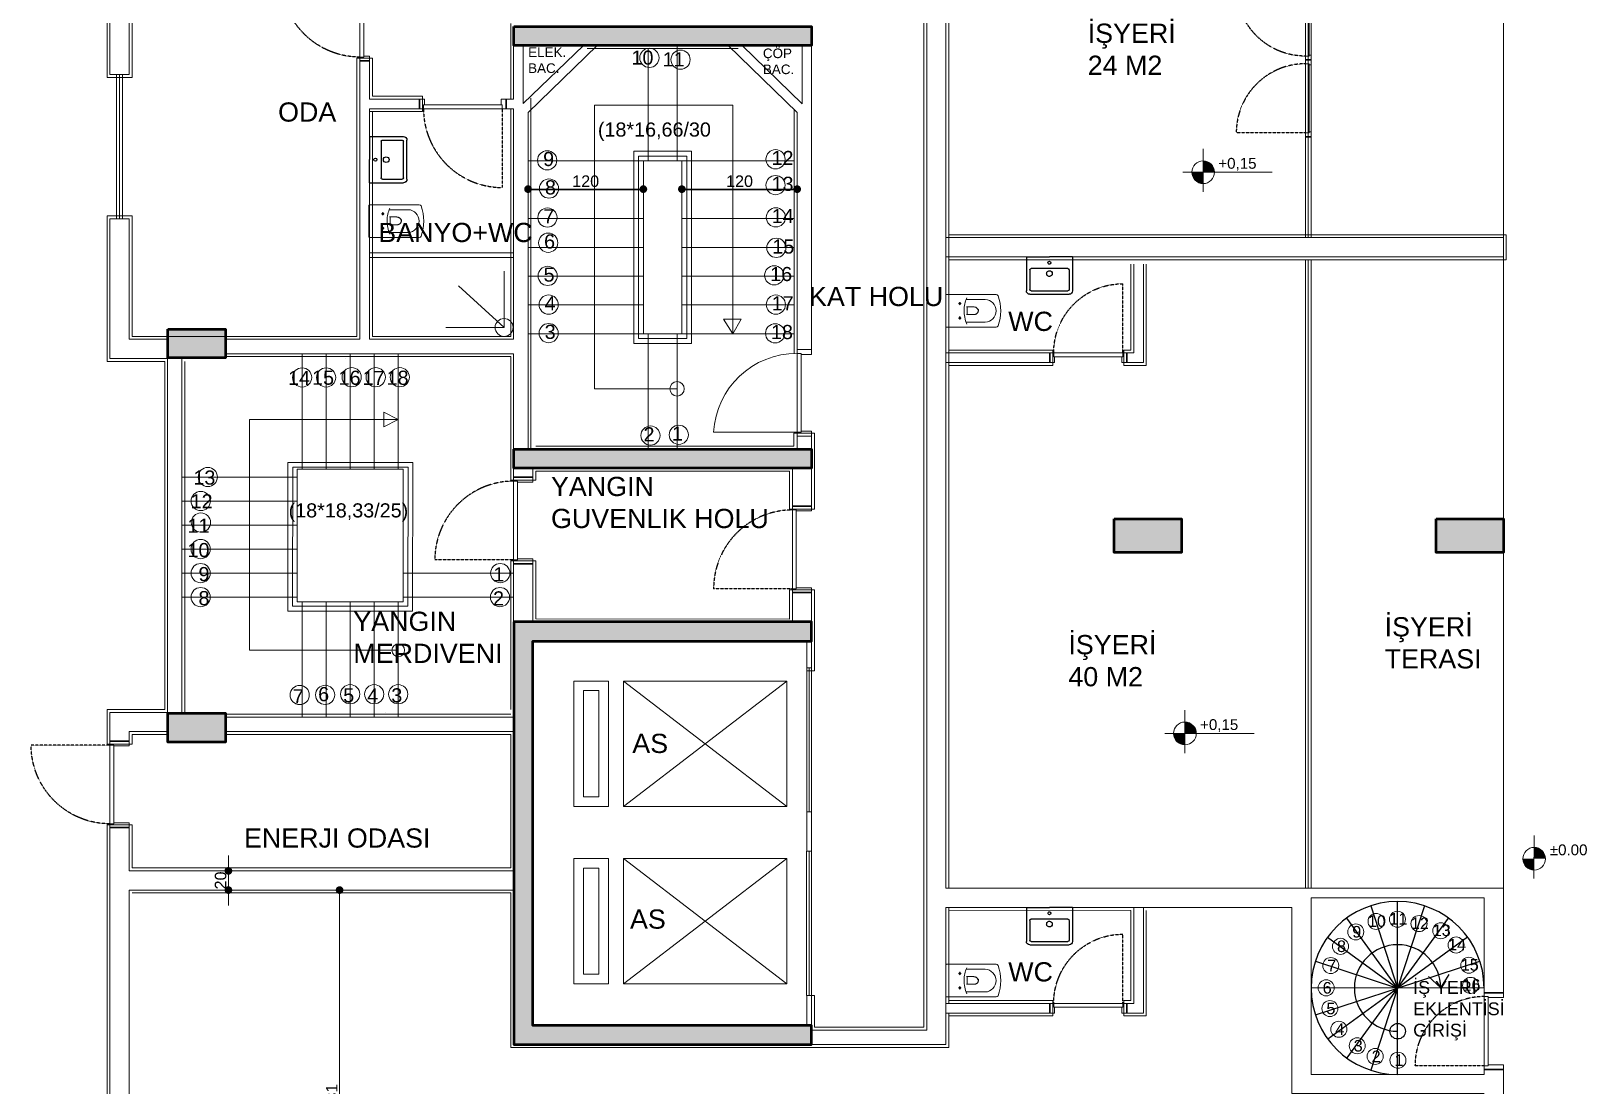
# Model space of a CAD drawing. Header units: millimetres. Extents: x 38129 to 72024, y -56282 to 16512.
# Drawn here: x 45461 to 47080, y -55021 to -53922 of the extents above; entities that cross this region are included whole.
import ezdxf

# ---------------------------------------------------------------- set-up
doc = ezdxf.new("R2010")
doc.units = ezdxf.units.MM
doc.linetypes.add('CENTER2', pattern=[1.125, 0.75, -0.125, 0.125, -0.125])
doc.linetypes.add('HIDDEN', pattern=[0.375, 0.25, -0.125])
for name, color, linetype, lineweight in [('COLUMN4', 3, 'Continuous', 50), ('DUVAR', 255, 'Continuous', 30), ('eşya', 30, 'Continuous', 15), ('İÇ YAZI', 152, 'Continuous', 40), ('MİMARİ', 4, 'Continuous', 9), ('TARAMA', 252, 'Continuous', 0)]:
    doc.layers.add(name, color=color, linetype=linetype, lineweight=lineweight)
for name, color, linetype in [('dek-Merdiven', 2, 'Continuous'), ('HIDDEN', 1, 'HIDDEN'), ('tefriş', 42, 'Continuous')]:
    doc.layers.add(name, color=color, linetype=linetype)
doc.styles.add('icdisolcu_yazi', font='arial.ttf')
doc.styles.get("Standard").update_dxf_attribs({"font": 'arial.ttf'})
doc.styles.add('style1', font='arial.ttf')
doc.dimstyles.new('İç Ölçü', dxfattribs={"dimtxt": 12, "dimasz": 8, "dimexe": 5, "dimexo": 0, "dimgap": 2, "dimtad": 1, "dimdec": 0, "dimzin": 12, "dimdsep": 46, "dimtxsty": 'icdisolcu_yazi', "dimblk": 'DOT', "dimcen": 8, "dimdle": 5, "dimclrd": 256, "dimclre": 256, "dimclrt": 7, "dimadec": 0, "dimazin": 3, "dimtfac": 1, "dimtdec": 0, "dimtix": 1, "dimtmove": 2, "dimatfit": 3, "dimldrblk": 'DOT', "dimfxl": 0, "dimtolj": 1, "dimtzin": 0, "dimlwd": -1, "dimlwe": -1, "dimarcsym": 0})

# ---------------------------------------------------------------- blocks, each defined once
blk = doc.blocks.new('*U12')
for p, q in [((4, 0), (0, 0)), ((86, 0), (90, 0))]:
    blk.add_line(p, q)
blk.add_lwpolyline([(4, 0), (86, 0), (86, -4), (4, -4)], close=True)
for points in [[(0, -20), (5, -20), (5, -4)], [(90, -20), (85, -20), (85, -4)]]:
    blk.add_lwpolyline(points)
at = {"layer": 'DUVAR'}
for p, q in [((0, 0), (0, -20)), ((90, 0), (90, -20))]:
    blk.add_line(p, q, dxfattribs=at)
at = {"layer": 'HIDDEN'}
blk.add_line((4, 0), (4, 82), dxfattribs=at)
blk.add_arc((4, 0), 82, 360, 90, dxfattribs=at)
blk = doc.blocks.new('duravit-caro-asma-62')
for p, q in [((-458, 118), (-259, 118)), ((-387, 1), (-388, -3)), ((-386, 5), (-387, 1)), ((-385, 8), (-386, 5)), ((-384, 12), (-385, 8)), ((-382, 15), (-384, 12)), ((-380, 18), (-382, 15)), ((-378, 21), (-380, 18)), ((-376, 24), (-378, 21)), ((-374, 26), (-376, 24)), ((-371, 29), (-374, 26)), ((-368, 31), (-371, 29)), ((-365, 33), (-368, 31)), ((-362, 34), (-365, 33)), ((-359, 36), (-362, 34)), ((-355, 37), (-359, 36)), ((-351, 38), (-355, 37)), ((-347, 38), (-351, 38)), ((-343, 38), (-347, 38)), ((-344, 38), (-264, 38)), ((-271, 37), (-271, -42)), ((-458, -118), (-261, -118)), ((-388, -3), (-388, -7)), ((-388, -7), (-388, -7)), ((-388, -7), (-388, -11)), ((-388, -11), (-388, -15)), ((-388, -15), (-387, -11)), ((-387, -11), (-386, -14)), ((-386, -14), (-385, -10)), ((-385, -10), (-383, -13)), ((-383, -13), (-382, -17)), ((-382, -17), (-380, -20)), ((-380, -20), (-378, -23)), ((-378, -23), (-375, -26)), ((-375, -26), (-373, -29)), ((-373, -29), (-370, -31)), ((-370, -31), (-367, -33)), ((-367, -33), (-364, -35)), ((-364, -35), (-361, -37)), ((-361, -37), (-357, -38)), ((-357, -38), (-353, -39)), ((-353, -39), (-349, -40)), ((-349, -40), (-345, -41)), ((-345, -41), (-341, -41)), ((-264, -42), (-340, -42))]:
    blk.add_line(p, q)
at = {"color": 4, "linetype": 'CENTER2', "ltscale": 30}
for p, q in [((-209, 75), (-176, 75)), ((-193, 91), (-193, 57)), ((-209, -75), (-176, -75)), ((-193, -91), (-193, -57))]:
    blk.add_line(p, q, dxfattribs=at)
blk.add_lwpolyline([(-50, 165, 0.414214), (-55, 170), (-573, 170, 0.320013), (-592, 157, 0.178212), (-592, -157, 0.320013), (-573, -170), (-55, -170, 0.414214), (-50, -165)], format="xyb", close=True)
for centre in [(-193, 75), (-193, -75)]:
    blk.add_circle(centre, 10)
for centre, radius, start, end in [((-454, 0), 118, 91.839, 268.161), ((-598, -4), 360, 359.6639, 23.2064), ((-542, -4), 304, 334.6873, 359.5949)]:
    blk.add_arc(centre, radius, start, end)
blk = doc.blocks.new('A$C5F901649')
at = {"layer": 'tefriş'}
for p, q in [((0, 0), (0, 29.5)), ((3, 32.5), (37, 32.5)), ((3, 11.3), (3, 28.4)), ((4.1, 29.5), (35.9, 29.5)), ((37, 11.3), (37, 28.4)), ((40, 0), (40, 29.5)), ((35.9, 10.1), (4.1, 10.1)), ((0, 0), (20, 0)), ((40, 0), (20, 0))]:
    blk.add_line(p, q, dxfattribs=at)
for centre, radius, start, end in [((3, 29.5), 3, 90, 180), ((4.1, 28.4), 1.13, 90, 179.9238), ((35.9, 28.4), 1.13, 0.0762, 90), ((37, 29.5), 3, 0, 90), ((20, 14.5), 2.48, 90, 270), ((20, 14.5), 2.48, 270, 90), ((4.1, 11.3), 1.13, 179.9238, 270), ((20, 5.1), 1.31, 90, 270), ((20, 5.1), 1.31, 270, 90), ((35.9, 11.3), 1.13, 270, 0.0762)]:
    blk.add_arc(centre, radius, start, end, dxfattribs=at)
blk = doc.blocks.new('*U11')
for p, q in [((4, 0), (0, 0)), ((76, 0), (80, 0))]:
    blk.add_line(p, q)
blk.add_lwpolyline([(4, 0), (76, 0), (76, -4), (4, -4)], close=True)
for points in [[(0, -10), (5, -10), (5, -4)], [(80, -10), (75, -10), (75, -4)]]:
    blk.add_lwpolyline(points)
at = {"layer": 'DUVAR'}
for p, q in [((0, 0), (0, -10)), ((80, 0), (80, -10))]:
    blk.add_line(p, q, dxfattribs=at)
at = {"layer": 'HIDDEN'}
blk.add_line((4, 0), (4, 72), dxfattribs=at)
blk.add_arc((4, 0), 72, 0, 90, dxfattribs=at)
blk = doc.blocks.new('*U42')
for p, q in [((4, 0), (0, 0)), ((76, 0), (80, 0))]:
    blk.add_line(p, q)
blk.add_lwpolyline([(4, 0), (76, 0), (76, -4), (4, -4)], close=True)
for points in [[(0, -6), (5, -6), (5, -4)], [(80, -6), (75, -6), (75, -4)]]:
    blk.add_lwpolyline(points)
at = {"layer": 'DUVAR'}
for p, q in [((0, 0), (0, -6)), ((80, 0), (80, -6))]:
    blk.add_line(p, q, dxfattribs=at)
at = {"layer": 'HIDDEN'}
blk.add_line((4, 0), (4, 72), dxfattribs=at)
blk.add_arc((4, 0), 72, 0, 90, dxfattribs=at)
blk = doc.blocks.new('wertertw')
at = {"layer": 'TARAMA', "lineweight": -3}
h = blk.add_hatch(dxfattribs=at)
h.set_pattern_fill('ANSI33', color=256, scale=2.5, style=0)
h.set_pattern_definition([(45, (-86643.698, -32547.66), (-11.2253202, 11.2253202), []), (45, (-86632.472, -32547.66), (-11.2253202, 11.2253202), [7.9375, -3.96875])])
h.paths.add_polyline_path([(-616.2, 351.9), (-616.2, -88.1), (-306.2, -88.1), (-306.2, -68.1), (-596.2, -68.1), (-596.2, 331.9), (-306.2, 331.9), (-306.2, 351.9)])
h.paths.add_polyline_path([(38.8, -338.1), (78.8, -338.1), (78.8, -378.1), (38.8, -378.1)])
h.paths.add_polyline_path([(-471.2, -318.1), (-441.2, -318.1), (-441.2, -378.1), (-471.2, -378.1)])
h.paths.add_polyline_path([(-961.2, -318.1), (-931.2, -318.1), (-931.2, -378.1), (-961.2, -378.1)])
h.paths.add_polyline_path([(343.8, -163.1), (413.8, -163.1), (413.8, -198.1), (343.8, -198.1)])
h.paths.add_polyline_path([(8.8, -163.1), (78.8, -163.1), (78.8, -198.1), (8.8, -198.1)])
h.paths.add_polyline_path([(-1036.2, -148.1), (-906.2, -148.1), (-906.2, -178.1), (-1036.2, -178.1)])
h.paths.add_polyline_path([(-976.2, 256.9), (-916.2, 256.9), (-916.2, 226.9), (-976.2, 226.9)])
h.paths.add_polyline_path([(343.8, 459.4), (413.8, 459.4), (413.8, 424.4), (343.8, 424.4)])
h.paths.add_polyline_path([(8.8, 459.4), (78.8, 459.4), (78.8, 424.4), (8.8, 424.4)])
h.paths.add_polyline_path([(-616.2, 531.9), (-306.2, 531.9), (-306.2, 511.9), (-616.2, 511.9)])
h.paths.add_polyline_path([(-976.2, 656.9), (-916.2, 656.9), (-916.2, 626.9), (-976.2, 626.9)])
h.paths.add_polyline_path([(-616.2, 971.9), (-306.2, 971.9), (-306.2, 951.9), (-616.2, 951.9)])
h.paths.add_polyline_path([(343.8, 1081.9), (413.8, 1081.9), (413.8, 1046.9), (343.8, 1046.9)])
h.paths.add_polyline_path([(8.8, 1081.9), (78.8, 1081.9), (78.8, 1046.9), (8.8, 1046.9)])
h.paths.add_polyline_path([(-1036.2, 1061.9), (-906.2, 1061.9), (-906.2, 1031.9), (-1036.2, 1031.9)])
h.paths.add_polyline_path([(-931.2, 1286.9), (-901.2, 1286.9), (-901.2, 1226.9), (-931.2, 1226.9)])
h.paths.add_polyline_path([(68.8, 1332), (108.8, 1332), (108.8, 1292), (68.8, 1292)])
h.paths.add_polyline_path([(-511.2, 1332), (-481.2, 1332), (-481.2, 1252), (-511.2, 1252)])
at = {"layer": 'COLUMN4', "color": 3}
for points in [[(-511.2, 1332), (-481.2, 1332), (-481.2, 1252), (-511.2, 1252)], [(68.8, 1332), (108.8, 1332), (108.8, 1292), (68.8, 1292)], [(-931.2, 1286.9), (-901.2, 1286.9), (-901.2, 1226.9), (-931.2, 1226.9)], [(8.8, 1081.9), (78.8, 1081.9), (78.8, 1046.9), (8.8, 1046.9)], [(343.8, 1081.9), (413.8, 1081.9), (413.8, 1046.9), (343.8, 1046.9)], [(-1036.2, 1061.9), (-906.2, 1061.9), (-906.2, 1031.9), (-1036.2, 1031.9)], [(-616.2, 971.9), (-306.2, 971.9), (-306.2, 951.9), (-616.2, 951.9)], [(-976.2, 656.9), (-916.2, 656.9), (-916.2, 626.9), (-976.2, 626.9)], [(-616.2, 531.9), (-306.2, 531.9), (-306.2, 511.9), (-616.2, 511.9)], [(8.8, 459.4), (78.8, 459.4), (78.8, 424.4), (8.8, 424.4)], [(343.8, 459.4), (413.8, 459.4), (413.8, 424.4), (343.8, 424.4)], [(-616.2, 351.9), (-616.2, -88.1), (-306.2, -88.1), (-306.2, -68.1), (-596.2, -68.1), (-596.2, 331.9), (-306.2, 331.9), (-306.2, 351.9)], [(-976.2, 256.9), (-916.2, 256.9), (-916.2, 226.9), (-976.2, 226.9)], [(-1036.2, -148.1), (-906.2, -148.1), (-906.2, -178.1), (-1036.2, -178.1)], [(8.8, -163.1), (78.8, -163.1), (78.8, -198.1), (8.8, -198.1)], [(343.8, -163.1), (413.8, -163.1), (413.8, -198.1), (343.8, -198.1)], [(-961.2, -318.1), (-931.2, -318.1), (-931.2, -378.1), (-961.2, -378.1)], [(-471.2, -318.1), (-441.2, -318.1), (-441.2, -378.1), (-471.2, -378.1)], [(38.8, -338.1), (78.8, -338.1), (78.8, -378.1), (38.8, -378.1)]]:
    blk.add_lwpolyline(points, close=True, dxfattribs=at)
blk = doc.blocks.new('_Dot')
at = {"color": 0, "lineweight": -2}
blk.add_line((-0.5, 0), (-1, 0), dxfattribs=at)
at = {"color": 0, "lineweight": 30, "const_width": 0.5}
blk.add_lwpolyline([(-0.25, 0, 1), (0.25, 0, 1)], format="xyb", close=True, dxfattribs=at)
blk = doc.blocks.new('*D2967')
at = {"layer": 'Defpoints', "color": 0, "transparency": 16777216}
for p in [(46138.3, -54079.6), (46138.3, -54087), (46258.3, -54087.6)]:
    blk.add_point(p, dxfattribs=at)
at = {"layer": 'MİMARİ', "transparency": 16777216}
for p, q in [((46138.3, -54082), (46138.3, -54092)), ((46258.3, -54087.6), (46258.3, -54082))]:
    blk.add_line(p, q, dxfattribs=at)
at = {"layer": 'MİMARİ', "linetype": 'Continuous', "transparency": 16777216}
blk.add_line((46250.3, -54087), (46146.3, -54087), dxfattribs=at)
at = {"layer": 'MİMARİ', "transparency": 16777216, "xscale": 8, "yscale": 8, "zscale": 8, "rotation": 180}
blk.add_blockref('_Dot', (46138.3, -54087), dxfattribs=at)
at = {"layer": 'MİMARİ', "transparency": 16777216, "xscale": 8, "yscale": 8, "zscale": 8}
blk.add_blockref('_Dot', (46258.3, -54087), dxfattribs=at)
at = {"layer": 'MİMARİ', "color": 7, "transparency": 16777216, "insert": (46198.3, -54078.8), "char_height": 12, "attachment_point": 5, "style": 'icdisolcu_yazi'}
blk.add_mtext('\\A1;120', dxfattribs=at)
blk = doc.blocks.new('*D2968')
at = {"layer": 'Defpoints', "color": 0, "transparency": 16777216}
for p in [(45978.2, -54070.2), (45978.2, -54087), (46098.2, -54075.3)]:
    blk.add_point(p, dxfattribs=at)
at = {"layer": 'MİMARİ', "transparency": 16777216}
for p, q in [((45978.2, -54082), (45978.2, -54092)), ((46098.2, -54082), (46098.2, -54092))]:
    blk.add_line(p, q, dxfattribs=at)
at = {"layer": 'MİMARİ', "linetype": 'Continuous', "transparency": 16777216}
blk.add_line((46090.2, -54087), (45986.2, -54087), dxfattribs=at)
at = {"layer": 'MİMARİ', "transparency": 16777216, "xscale": 8, "yscale": 8, "zscale": 8, "rotation": 180}
blk.add_blockref('_Dot', (45978.2, -54087), dxfattribs=at)
at = {"layer": 'MİMARİ', "transparency": 16777216, "xscale": 8, "yscale": 8, "zscale": 8}
blk.add_blockref('_Dot', (46098.2, -54087), dxfattribs=at)
at = {"layer": 'MİMARİ', "color": 7, "transparency": 16777216, "insert": (46038.2, -54078.8), "char_height": 12, "attachment_point": 5, "style": 'icdisolcu_yazi'}
blk.add_mtext('\\A1;120', dxfattribs=at)
blk = doc.blocks.new('*U39')
for p, q in [((4, 0), (0, 0)), ((86, 0), (90, 0))]:
    blk.add_line(p, q)
blk.add_lwpolyline([(4, 0), (86, 0), (86, -4), (4, -4)], close=True)
for points in [[(0, -10), (5, -10), (5, -4)], [(90, -10), (85, -10), (85, -4)]]:
    blk.add_lwpolyline(points)
at = {"layer": 'DUVAR'}
for p, q in [((0, 0), (0, -10)), ((90, 0), (90, -10))]:
    blk.add_line(p, q, dxfattribs=at)
at = {"layer": 'HIDDEN'}
blk.add_line((4, 0), (4, 82), dxfattribs=at)
blk.add_arc((4, 0), 82, 360, 90, dxfattribs=at)
blk = doc.blocks.new('*D2964')
at = {"layer": 'Defpoints', "color": 0, "transparency": 16777216}
for p in [(45666.4, -54796.7), (45666.4, -54816.7), (45677.3, -54816.7)]:
    blk.add_point(p, dxfattribs=at)
at = {"layer": 'MİMARİ', "linetype": 'Continuous', "transparency": 16777216}
for p, q in [((45666.4, -54788.7), (45666.4, -54780.7)), ((45666.4, -54796.7), (45666.4, -54816.7)), ((45666.4, -54824.7), (45666.4, -54832.7))]:
    blk.add_line(p, q, dxfattribs=at)
at = {"layer": 'MİMARİ', "transparency": 16777216}
for p, q in [((45666.4, -54796.7), (45671.4, -54796.7)), ((45671.4, -54816.7), (45661.4, -54816.7))]:
    blk.add_line(p, q, dxfattribs=at)
at = {"layer": 'MİMARİ', "transparency": 16777216, "xscale": 8, "yscale": 8, "zscale": 8}
for p, rotation in [((45666.4, -54796.7), 270), ((45666.4, -54816.7), 90)]:
    blk.add_blockref('_Dot', p, dxfattribs=dict(at, rotation=rotation))
at = {"layer": 'MİMARİ', "color": 7, "transparency": 16777216, "insert": (45658.3, -54806.7), "char_height": 12, "attachment_point": 5, "rotation": 90, "style": 'icdisolcu_yazi'}
blk.add_mtext('\\A1;20', dxfattribs=at)
blk = doc.blocks.new('*D2965')
at = {"layer": 'Defpoints', "color": 0, "transparency": 16777216}
for p in [(45773.1, -54816.7), (45781.6, -55247.9), (45782.1, -55247.9)]:
    blk.add_point(p, dxfattribs=at)
at = {"layer": 'MİMARİ', "transparency": 16777216}
for p, q in [((45777.1, -54816.7), (45787.1, -54816.7)), ((45781.6, -55247.9), (45787.1, -55247.9))]:
    blk.add_line(p, q, dxfattribs=at)
at = {"layer": 'MİMARİ', "linetype": 'Continuous', "transparency": 16777216}
blk.add_line((45782.1, -54824.7), (45782.1, -55239.9), dxfattribs=at)
at = {"layer": 'MİMARİ', "transparency": 16777216, "xscale": 8, "yscale": 8, "zscale": 8}
for p, rotation in [((45782.1, -54816.7), 90), ((45782.1, -55247.9), 270)]:
    blk.add_blockref('_Dot', p, dxfattribs=dict(at, rotation=rotation))
at = {"layer": 'MİMARİ', "color": 7, "transparency": 16777216, "insert": (45774, -55032.3), "char_height": 12, "attachment_point": 5, "rotation": 90, "style": 'icdisolcu_yazi'}
blk.add_mtext('\\A1;431', dxfattribs=at)
blk = doc.blocks.new('QWFRW4E')
at = {"layer": 'dek-Merdiven', "ltscale": 50}
for p, q in [((207948.8, 4044589), (207969.9, 4044481)), ((207956.6, 4044371.8), (207983.2, 4044590.2)), ((207969.9, 4044481), (207916.5, 4044577.2)), ((208016.3, 4044580.8), (207969.9, 4044481)), ((207889.4, 4044556), (207969.9, 4044481)), ((207969.9, 4044481), (208044.9, 4044561.5)), ((207870.2, 4044527.4), (207969.9, 4044481)), ((208066.1, 4044534.4), (207969.9, 4044481)), ((208079.1, 4044467.7), (207860.7, 4044494.3)), ((207969.9, 4044481), (208077.9, 4044502.1)), ((208024.5, 4044474.4), (208010.8, 4044490.9)), ((208024.5, 4044474.4), (208037.1, 4044490.1)), ((207862, 4044459.9), (207969.9, 4044481)), ((207873.8, 4044427.6), (207969.9, 4044481)), ((207969.9, 4044481), (207895, 4044400.5)), ((207969.9, 4044481), (207923.5, 4044381.3))]:
    blk.add_line(p, q, dxfattribs=at)
blk.add_circle((207963.3, 4044426.4), 9.83, dxfattribs=at)
for radius in [110, 55]:
    blk.add_arc((207969.9, 4044481), radius, 353.0519, 263.0519, dxfattribs=at)
at = {"layer": 'eşya'}
for centre in [(207925.7, 4044558.3), (207952.9, 4044568.4), (207980.3, 4044567.9), (208006.8, 4044559), (207904.2, 4044542.4), (208033.2, 4044546.7), (207888.9, 4044519.6), (208050.4, 4044526.3), (208063.3, 4044498.8), (207879.7, 4044492.2), (207881.2, 4044465.5), (208062.4, 4044473.1), (207889.3, 4044437.9), (207910, 4044414.2), (207931, 4044398), (207959.2, 4044389.7)]:
    blk.add_circle(centre, 10.2, dxfattribs=at)
at = {"layer": 'İÇ YAZI', "char_height": 19.6, "width": 299.714, "attachment_point": 1, "rotation": 353.0519}
for s, insert in [('{\\H0.75x;10}', (207943.7, 4044577.4)), ('{\\H0.75x;11}', (207971, 4044576.9)), ('{\\H0.75x;12}', (207997.6, 4044568)), ('{\\H0.75x;8}', (207900.7, 4044550.3)), ('{\\H0.75x;9}', (207922.2, 4044566.3)), ('{\\H0.75x;13}', (208024, 4044555.7)), ('{\\H0.75x;7}', (207885.4, 4044527.5)), ('{\\H0.75x;14}', (208041.2, 4044535.3)), ('{\\H0.75x;6}', (207876.2, 4044500.1)), ('{\\H0.75x;15}', (208054.1, 4044507.8)), ('{\\H0.75x;5}', (207877.7, 4044473.4)), ('{\\H0.75x;16}', (208053.2, 4044482.1)), ('{\\H0.75x;4}', (207885.8, 4044445.8)), ('{\\H0.75x;3}', (207906.5, 4044422.1)), ('{\\H0.75x;2}', (207927.5, 4044405.9)), ('{\\fArial|b0|i0|c162|p34;\\H0.75x;1}', (207955.7, 4044397.6))]:
    blk.add_mtext(s, dxfattribs=dict(at, insert=insert))
blk = doc.blocks.new('*U252')
for p, q in [((4, 0), (0, 0)), ((76, 0), (80, 0))]:
    blk.add_line(p, q)
blk.add_lwpolyline([(4, 0), (76, 0), (76, -4), (4, -4)], close=True)
for points in [[(0, -20), (5, -20), (5, -4)], [(80, -20), (75, -20), (75, -4)]]:
    blk.add_lwpolyline(points)
at = {"layer": 'DUVAR'}
for p, q in [((0, 0), (0, -20)), ((80, 0), (80, -20))]:
    blk.add_line(p, q, dxfattribs=at)
at = {"layer": 'HIDDEN'}
blk.add_line((4, 0), (4, 72), dxfattribs=at)
blk.add_arc((4, 0), 72, 0, 90, dxfattribs=at)

msp = doc.modelspace()

# ---------------------------------------------------------------- hatches: boundary and pattern name
at = {"layer": 'MİMARİ'}
for points in [[(46680.8, -54057.6), (46680.8, -54069.4), (46692.6, -54069.4, 0.414214)], [(46680.8, -54069.4), (46669, -54069.4, 0.414214), (46680.8, -54081.1)], [(46661.8, -54653.6), (46650.1, -54653.6, 0.414214), (46661.8, -54665.4)], [(46661.8, -54641.8), (46661.8, -54653.6), (46673.6, -54653.6, 0.414214)], [(47025.2, -54784.1), (47013.4, -54784.1, 0.414214), (47025.2, -54795.8)], [(47025.2, -54772.3), (47025.2, -54784.1), (47036.9, -54784.1, 0.414214)]]:
    msp.add_hatch(color=256, dxfattribs=at).paths.add_polyline_path(points)

# ---------------------------------------------------------------- linework, layer by layer
for p, q in [((46787.2, -54137.5), (46787.2, -53722.1)), ((46790.2, -54137.5), (46790.2, -53722.1)), ((46793.2, -54137.5), (46793.2, -53722.1)), ((46393.1, -54107.5), (46393.1, -53807.5)), ((46993.2, -54137.5), (46993.2, -53827.5)), ((45543.1, -53848.3), (45543.1, -53967.8)), ((45563.1, -53857.6), (45563.1, -53967.8)), ((46413.1, -54367.4), (46413.1, -53852.2)), ((46416.1, -53855.2), (46416.1, -54367.4)), ((45960.2, -53914.5), (45960.2, -53993.3)), ((45973.2, -53997.9), (45973.2, -53937.5)), ((46035.9, -53937.6), (45973.2, -53997.9)), ((46050.1, -53937.6), (45978.2, -54007.2)), ((46039.9, -53940.5), (46196.7, -53940.5)), ((46042.3, -53937.5), (46193.6, -53937.5)), ((46103.2, -53940.5), (46103.2, -54057.6)), ((46133.3, -53937.6), (46133.3, -54057.6)), ((46198.3, -53937.5), (46198.3, -53937.5)), ((46200.9, -53937.6), (46263.3, -53998.1)), ((46263.3, -53998.1), (46263.3, -53937.6)), ((45803.2, -53993.3), (45803.2, -53953.5)), ((45813.2, -53993.3), (45813.2, -53953.5)), ((45563.1, -53967.8), (45543.1, -53967.8)), ((45550.1, -53967.8), (45550.1, -54117.8)), ((45553.1, -53967.8), (45553.1, -54117.8)), ((45556.1, -53967.8), (45556.1, -54117.8)), ((45981.2, -54357.5), (45981.2, -53992.4)), ((45803.2, -54243.3), (45803.2, -53993.3)), ((45813.2, -53993.3), (45870.4, -53993.3)), ((45813.2, -54243.3), (45813.2, -54003.3)), ((45813.2, -54003.3), (45869.4, -54003.3)), ((45950.4, -53993.3), (45963.2, -53993.3)), ((45951.4, -54003.3), (45963.2, -54003.3)), ((45960.2, -54003.3), (45960.2, -54240.3)), ((45978.2, -54263.6), (45978.2, -54007.2)), ((46191.4, -53999.7), (46047.5, -53999.7)), ((46047.5, -53999.7), (46047.5, -54294.9)), ((46191.4, -54237.6), (46191.4, -53999.7)), ((46255.3, -54004.2), (46255.3, -54258.2)), ((45978.2, -54057.6), (46098.2, -54057.6)), ((46138.3, -54057.6), (46098.2, -54057.6)), ((46098.2, -54057.6), (46098.2, -54237.6)), ((46680.6, -54089.8), (46680.8, -54045.1)), ((46659.7, -54069.4), (46752.7, -54069.4)), ((46787.2, -54137.5), (46787.2, -54065.5)), ((46790.2, -54137.5), (46790.2, -54065.5)), ((46793.2, -54137.5), (46793.2, -54065.5)), ((46993.2, -54137.5), (46993.2, -54065.5)), ((45978.2, -54087.6), (46098.2, -54087.6)), ((46138.3, -54087.6), (46255.3, -54087.6)), ((45566.1, -54114.8), (45540.1, -54114.8)), ((45540.1, -54114.8), (45540.1, -54266.3)), ((45543.1, -54117.8), (45543.1, -54263.3)), ((45563.1, -54117.8), (45543.1, -54117.8)), ((45563.1, -54117.8), (45563.1, -54243.3)), ((45566.1, -54240.3), (45566.1, -54114.8)), ((45978.2, -54117.6), (46098.2, -54117.6)), ((46138.3, -54117.6), (46255.3, -54117.6)), ((46393.1, -54107.5), (46393.1, -54962.5)), ((46413.1, -54137.5), (46413.1, -54278.2)), ((46413.1, -54137.5), (46993.2, -54137.5)), ((46416.1, -54281.2), (46416.1, -54134.5)), ((46993.2, -54157.5), (46993.2, -54137.5)), ((45813.2, -54153.3), (45963.2, -54153.3)), ((45978.2, -54147.6), (46098.2, -54147.6)), ((46138.3, -54147.6), (46255.3, -54147.6)), ((45813.2, -54158.3), (45963.2, -54158.3)), ((46413.1, -54157.5), (46569.4, -54157.5)), ((46993.2, -54157.5), (46413.1, -54157.5)), ((46413.1, -54157.5), (46413.1, -54257.5)), ((46416.1, -54160.5), (46416.1, -54254.5)), ((46605.5, -54254.5), (46605.5, -54165.1)), ((46608.5, -54165.1), (46608.5, -54257.5)), ((46618.5, -54165.1), (46618.5, -54267.5)), ((46621.5, -54165.1), (46621.5, -54270.5)), ((46787.2, -54814.7), (46787.2, -54160.5)), ((46790.2, -54814.7), (46790.2, -54160.5)), ((46793.2, -54814.7), (46793.2, -54160.5)), ((46993.2, -54814.7), (46993.2, -54157.5)), ((45953.3, -54231), (45953.3, -54172.5)), ((45978.2, -54177.6), (46098.2, -54177.6)), ((45978.2, -54177.6), (46098.2, -54177.6)), ((46138.3, -54177.6), (46255.3, -54177.6)), ((46138.3, -54177.6), (46255.3, -54177.6)), ((45953.3, -54231), (45905.8, -54187.7)), ((45978.2, -54207.6), (46098.2, -54207.6)), ((46138.3, -54207.6), (46255.3, -54207.6)), ((45953.3, -54231), (45892.7, -54231)), ((46191.4, -54237.6), (46181.5, -54222.3)), ((46181.5, -54222.3), (46191.4, -54222.3)), ((45603.1, -54243.3), (45563.1, -54243.3)), ((45663.1, -54243.3), (45803.2, -54243.3)), ((45813.2, -54243.3), (45963.2, -54243.3)), ((45978.2, -54237.6), (46098.2, -54237.6)), ((46098.2, -54237.6), (46138.3, -54237.6)), ((46103.2, -54237.6), (46103.2, -54357.6)), ((45540.1, -54266.3), (45600.1, -54266.3)), ((45603.1, -54263.3), (45543.1, -54263.3)), ((45600.1, -54266.3), (45600.1, -54628.7)), ((45621.1, -54632.6), (45621.1, -54266.3)), ((45663.2, -54261.3), (45960.2, -54261.3)), ((45788.1, -54263.3), (45788.1, -54263.3)), ((45788.1, -54263.3), (45788.1, -54263.3)), ((45960.2, -54261.3), (45960.2, -54390)), ((46258.3, -54258.1), (46258.3, -54254.1)), ((46258.3, -54254.1), (46273.3, -54254.1)), ((46525.2, -54257.5), (46413.1, -54257.5)), ((46413.1, -54267.5), (46413.1, -54814.7)), ((46526.2, -54267.5), (46413.1, -54267.5)), ((46416.1, -54254.5), (46524.2, -54254.5)), ((46524.2, -54254.5), (46524.2, -54270.5)), ((46608.5, -54257.5), (46589, -54257.5)), ((46598.2, -54270.5), (46598.2, -54254.5)), ((46598.2, -54254.5), (46605.5, -54254.5)), ((46601.2, -54267.5), (46618.5, -54267.5)), ((46524.2, -54270.5), (46416.1, -54270.5)), ((46416.1, -54270.5), (46416.1, -54814.7)), ((46621.5, -54270.5), (46598.2, -54270.5)), ((46047.5, -54294.9), (46133.3, -54294.9)), ((45688.3, -54567), (45688.3, -54326.9)), ((45688.3, -54326.9), (45843.1, -54326.9)), ((45843.1, -54326.9), (45828.1, -54319.2)), ((45828.1, -54319.2), (45828.1, -54326.9)), ((45843.1, -54326.9), (45828.1, -54334.6)), ((45828.1, -54334.6), (45828.1, -54326.9)), ((46258.3, -54340.1), (46171.3, -54340.1)), ((46258.3, -54340.1), (46258.3, -54344.1)), ((46258.3, -54344.1), (46273.3, -54344.1)), ((45963.2, -54357.5), (46258.3, -54357.5)), ((46254.8, -54354.5), (45986.2, -54354.5)), ((46038.2, -54357.6), (46198.3, -54357.6)), ((45986.2, -54390), (45986.2, -54380.5)), ((45986.2, -54380.5), (46250.3, -54380.5)), ((46038.2, -54377.5), (46198.3, -54377.5)), ((46250.3, -54380.5), (46250.3, -54420)), ((45618.1, -54386.7), (45738.1, -54386.7)), ((45960.2, -54390), (45986.2, -54390)), ((45618.1, -54411.7), (45738.1, -54411.7)), ((46250.3, -54420), (46276.3, -54420)), ((45618.1, -54436.7), (45738.1, -54436.7)), ((45618.1, -54461.7), (45738.1, -54461.7)), ((45986.2, -54474), (45960.2, -54474)), ((45960.2, -54474), (45960.2, -54628.7)), ((45986.2, -54534.4), (45986.2, -54474)), ((45618.1, -54486.7), (45738.1, -54486.7)), ((45848.1, -54486.7), (45963.2, -54486.7)), ((46276.3, -54504), (46250.3, -54504)), ((46250.3, -54504), (46250.3, -54534.5)), ((46276.3, -54588.3), (46276.3, -54504)), ((45618.1, -54511.7), (45738.1, -54511.7)), ((45848.1, -54511.7), (45963.2, -54511.7)), ((46250.3, -54534.5), (45986.2, -54534.4)), ((46268.3, -54585.3), (46268.3, -54557.5)), ((46273.3, -54557.5), (46273.3, -54585.3)), ((45843.1, -54567), (45688.3, -54567)), ((46268.3, -54585.3), (46273.3, -54585.3)), ((46268.3, -54588.3), (46276.3, -54588.3)), ((46077.5, -54599.1), (46247.6, -54729.6)), ((46077.5, -54729.6), (46247.6, -54599.1)), ((45600.1, -54628.7), (45540.1, -54628.7)), ((45540.1, -54628.7), (45540.1, -54664.7)), ((45543.1, -54665.7), (45543.1, -54631.7)), ((45603.1, -54631.7), (45543.1, -54631.7)), ((45960.2, -54633.7), (45663.2, -54633.7)), ((45963.2, -54636.7), (45663.9, -54636.7)), ((45829.7, -54631.7), (45829.7, -54631.7)), ((45829.7, -54631.7), (45829.7, -54631.7)), ((46661.7, -54674.1), (46661.8, -54629.3)), ((45563.1, -54666.7), (45563.1, -54651.7)), ((45603.1, -54651.7), (45563.1, -54651.7)), ((45566.1, -54664.7), (45566.1, -54654.7)), ((45566.1, -54654.7), (45603.2, -54654.7)), ((45663.2, -54654.7), (45960.2, -54654.7)), ((45663.9, -54651.7), (45963.2, -54651.7)), ((45960.2, -54654.7), (45960.2, -54793.7)), ((46640.7, -54653.6), (46733.7, -54653.6)), ((45540.1, -54664.7), (45566.1, -54664.7)), ((46268.3, -54776.3), (46268.3, -54735.3)), ((46268.3, -54735.3), (46273.3, -54735.3)), ((46273.3, -54735.3), (46273.3, -54776.3)), ((45566.1, -54748.7), (45540.1, -54748.7)), ((45540.1, -54748.7), (45540.1, -54819.7)), ((45540.1, -54748.7), (45540.1, -55069.7)), ((45543.1, -54834.6), (45543.1, -54747.7)), ((45563.1, -54796.7), (45563.1, -54746.7)), ((45566.1, -54793.7), (45566.1, -54748.7)), ((47025, -54804.6), (47025.2, -54759.8)), ((46077.5, -54783.8), (46247.6, -54914.2)), ((46077.5, -54914.2), (46247.6, -54783.8)), ((46268.3, -54776.3), (46273.3, -54776.3)), ((45563.1, -54796.7), (45963.2, -54796.7)), ((45960.2, -54793.7), (45566.1, -54793.7)), ((45563.1, -54816.7), (45963.2, -54816.7)), ((45563.1, -55037.6), (45563.1, -54816.7)), ((46413.1, -54814.7), (46993.2, -54814.7)), ((46993.2, -54834.7), (46993.2, -54814.7)), ((45543.1, -55037.6), (45543.1, -54834.6)), ((45566.1, -54819.7), (45960.2, -54819.7)), ((45960.2, -54819.7), (45960.2, -54980.5)), ((46413.1, -54834.7), (46413.1, -54977.5)), ((46413.1, -54834.7), (46773.2, -54834.7)), ((46413.1, -54834.7), (46569.4, -54834.7)), ((46608.5, -54834.7), (46413.1, -54834.7)), ((46413.1, -54834.7), (46413.1, -54934.7)), ((46416.1, -54834.7), (46416.1, -54934.7)), ((46608.5, -54834.7), (46608.5, -54934.7)), ((46618.5, -54834.7), (46618.5, -54944.7)), ((46793.2, -54824.7), (46973.2, -54824.7)), ((46973.2, -54923.6), (46973.2, -54824.7)), ((46993.2, -54923.6), (46993.2, -54834.7)), ((46605.5, -54837.8), (46416.1, -54837.7)), ((46416.1, -54837.7), (46416.1, -54931.7)), ((46605.5, -54931.7), (46605.5, -54837.8)), ((46621.5, -54837.8), (46621.5, -54947.7)), ((46268.3, -54957.5), (46268.3, -54926.3)), ((46268.3, -54926.3), (46273.3, -54926.3)), ((46273.3, -54926.3), (46273.3, -54962.5)), ((46416.1, -54931.7), (46524.2, -54931.7)), ((46524.2, -54931.7), (46524.2, -54947.7)), ((46598.2, -54947.7), (46598.2, -54931.7)), ((46598.2, -54931.7), (46605.5, -54931.7)), ((46525.2, -54934.7), (46413.1, -54934.7)), ((46526.2, -54944.7), (46413.1, -54944.7)), ((46416.1, -54944.7), (46416.1, -54980.5)), ((46524.2, -54947.7), (46416.1, -54947.7)), ((46608.5, -54934.7), (46589, -54934.7)), ((46621.5, -54947.7), (46598.2, -54947.7)), ((46601.2, -54944.7), (46618.5, -54944.7)), ((46273.3, -54962.5), (46393.1, -54962.5)), ((45960.2, -54980.5), (46131.1, -54980.5)), ((46416.1, -54980.5), (46131.1, -54980.5)), ((46273.3, -54977.5), (46413.1, -54977.5)), ((46973.2, -55008.6), (46973.2, -55003.6)), ((46993.2, -55052.6), (46993.2, -55003.6))]:
    msp.add_line(p, q, dxfattribs=at)
at = {"layer": 'MİMARİ', "lineweight": 15}
for p, q in [((46268.3, -54735.3), (46268.3, -54585.3)), ((46270.8, -54735.3), (46270.8, -54585.3)), ((46273.3, -54735.3), (46273.3, -54585.3)), ((46268.1, -54776.3), (46268.1, -54926.3)), ((46270.6, -54776.3), (46270.6, -54926.3)), ((46273.1, -54776.3), (46273.1, -54926.3))]:
    msp.add_line(p, q, dxfattribs=at)
at = {"layer": 'MİMARİ'}
for points in [[(46394.4, -53236.1), (46393.1, -53236.1), (46390.1, -53236.1), (46390.1, -53557.2), (46390.1, -53554.2), (46350.6, -53554.2), (46347.6, -53554.2), (46347.6, -53572.2), (46347.6, -53575.2), (46393.1, -53575.2), (46390.1, -53575.2), (46390.1, -54959.5), (46276.3, -54959.5), (46276.3, -54926.3), (46268.3, -54926.3)], [(46273.3, -54254.1), (46273.3, -53927.4)], [(45963.2, -53993.3), (45963.2, -53937.5)], [(46258.3, -54254.1), (46258.3, -54007.1), (46186.4, -53937.5)], [(45816.2, -53950.5), (45803.2, -53950.5), (45800.2, -53950.5), (45800.2, -53990.1)], [(45816.2, -53950.5), (45816.2, -53990.3), (45865.4, -53990.3), (45868.4, -53990.3), (45868.4, -54003.3), (45868.4, -54006.3), (45813.2, -54006.3), (45816.2, -54006.3), (45816.2, -54240.3), (45960.2, -54240.3)], [(45566.1, -54240.3), (45800.2, -54240.3), (45800.2, -53990.1)], [(45963.2, -54243.3), (45963.2, -54003.3)], [(46255.3, -54258.2), (46255.3, -54004.2)], [(46255.3, -54057.6), (46138.3, -54057.6), (46138.3, -54237.6), (46255.3, -54237.6)], [(46416.1, -54134.5), (46996.2, -54134.5), (46996.2, -54160.5), (46416.1, -54160.5)], [(46191.4, -54237.6), (46199.9, -54222.3), (46191.4, -54222.3)], [(46133.3, -54237.6), (46133.3, -54357.6)], [(45603.1, -54641.7), (45603.1, -54263.3)], [(45618.1, -54263.3), (45618.1, -54449.3)], [(45963.2, -54357.5), (45963.2, -54258.3), (45663.1, -54258.3)], [(45743.1, -54378.5), (45743.1, -54258.3)], [(45768.1, -54378.5), (45768.1, -54258.3)], [(45793.1, -54378.5), (45793.1, -54258.3)], [(45818.1, -54378.5), (45818.1, -54258.3)], [(45843.1, -54378.5), (45843.1, -54258.3)], [(45978.2, -54357.5), (45978.2, -54263.6)], [(46273.3, -54254.1), (46273.3, -54259.1), (46262.3, -54259.1)], [(46254.8, -54354.5), (46254.8, -54354.5), (46254.8, -54344.1), (46254.8, -54341.1), (46273.3, -54341.1), (46276.3, -54341.1), (46276.3, -54420)], [(46258.3, -54354.5), (46258.3, -54340.1)], [(46258.3, -54357.6), (46258.3, -54344.1)], [(46273.3, -54344.1), (46273.3, -54339.1), (46262.3, -54339.1)], [(46273.3, -54357.5), (46273.3, -54339.1)], [(45738.1, -54378.5), (45848.1, -54378.5), (45848.1, -54516.7), (45738.1, -54516.7), (45738.1, -54378.5)], [(45963.2, -54387), (45963.2, -54377.5)], [(45983.2, -54387), (45983.2, -54377.5)], [(46253.3, -54417), (46253.3, -54377.5)], [(46273.3, -54417), (46273.3, -54377.5)], [(45618.1, -54631.7), (45618.1, -54449.3)], [(45963.2, -54553.5), (45963.2, -54473)], [(45983.2, -54537.5), (45983.2, -54472)], [(46253.3, -54537.5), (46253.3, -54503)], [(46273.3, -54537.5), (46273.3, -54502)], [(45743.1, -54636.7), (45743.1, -54516.7)], [(45768.1, -54636.7), (45768.1, -54516.7)], [(45793.1, -54636.7), (45793.1, -54516.7)], [(45818.1, -54636.7), (45818.1, -54516.7)], [(45843.1, -54636.7), (45843.1, -54516.7)], [(46973.2, -55028.6), (46773.2, -55028.6), (46773.2, -54834.7)], [(46973.2, -55008.6), (46793.2, -55008.6), (46793.2, -54824.7)]]:
    msp.add_lwpolyline(points, dxfattribs=at)
for points in [[(45701.1, -53599.2), (45540.1, -53599.2), (45540.1, -53970.8), (45566.1, -53970.8), (45566.1, -53860.6), (45676.6, -53860.6), (45676.6, -53824.2), (45566.1, -53824.2), (45566.1, -53625.2), (45645.4, -53625.2), (45645.4, -53666.2), (45683.1, -53666.2), (45683.1, -53625.2), (45701.1, -53625.2)], [(46088.2, -54247.6), (46148.3, -54247.6), (46148.3, -54047.6), (46088.2, -54047.6)], [(46093.2, -54242.6), (46143.3, -54242.6), (46143.3, -54052.6), (46093.2, -54052.6)], [(46258.3, -54340.1), (46258.3, -54258.1), (46262.3, -54258.1), (46262.3, -54340.1)], [(45728.4, -54371.5), (45858.4, -54371.5), (45858.1, -54526.3), (45728.1, -54526.3)], [(45733.4, -54376.5), (45853.4, -54376.5), (45853.1, -54521.3), (45733.1, -54521.3)], [(46062, -54599.1), (46026, -54599.1), (46026, -54729.6), (46062, -54729.6)], [(46077.5, -54599.1), (46247.6, -54599.1), (46247.6, -54729.6), (46077.5, -54729.6)], [(46052, -54609.1), (46036, -54609.1), (46036, -54719.6), (46052, -54719.6)], [(46062, -54783.8), (46026, -54783.8), (46026, -54914.2), (46062, -54914.2)], [(46077.5, -54783.8), (46247.6, -54783.8), (46247.6, -54914.2), (46077.5, -54914.2)], [(46052, -54793.8), (46036, -54793.8), (46036, -54904.2), (46052, -54904.2)]]:
    msp.add_lwpolyline(points, close=True, dxfattribs=at)
for centre, radius in [((46104.5, -53950.3), 10), ((46136.9, -53952.2), 10), ((45998.1, -54057), 10), ((46235.8, -54055.9), 10), ((46680.8, -54069.4), 11.8), ((46235.8, -54082.8), 10), ((46000, -54086.4), 10), ((46236.1, -54116.4), 10), ((45998.4, -54116.6), 10), ((45999.2, -54142.8), 10), ((46236.6, -54148.1), 10), ((45998.6, -54177.3), 10), ((46234.4, -54176.7), 10), ((45999.7, -54207.2), 10), ((46236.1, -54207.2), 10), ((45953.3, -54231), 9.33), ((45999.7, -54236.9), 10), ((46235.3, -54237.1), 10), ((45743.1, -54283), 10), ((45768.1, -54283), 10), ((45794.7, -54282.8), 10), ((45819.7, -54282.8), 10), ((45844.7, -54282.8), 10), ((46133.3, -54294.9), 7.53), ((46135.1, -54342.7), 10), ((46105.6, -54343.5), 10), ((45644.9, -54386.7), 10), ((45637.6, -54411.7), 10), ((45637.8, -54434.1), 10), ((45637.5, -54461.7), 10), ((45637.5, -54486.7), 10), ((45949.3, -54486.7), 10), ((45637.5, -54511.7), 10), ((45949, -54511.7), 10), ((45843.1, -54567), 6.58), ((45740.6, -54613.6), 10), ((45767, -54613.5), 10), ((45793.1, -54612.8), 10), ((45818.1, -54612.8), 10), ((45843.1, -54612.8), 10), ((46661.8, -54653.6), 11.8), ((47025.2, -54784.1), 11.8)]:
    msp.add_circle(centre, radius, dxfattribs=at)
msp.add_arc((46257.6, -54344.5), 86.4, 89.5265, 177.0842, dxfattribs=at)

# ---------------------------------------------------------------- block references
msp.add_blockref('wertertw', (46579.5, -54889.5), dxfattribs=at)
at = {"layer": 'MİMARİ', "xscale": -1}
for name, p, rotation in [('*U39', (45803.2, -53863.5), 89.999999999998), ('*U42', (46787.2, -53872.5), 90), ('*U11', (46601.2, -54257.5), 0.004994161977647238), ('*U12', (45543.1, -54661.7), 90), ('*U11', (46601.2, -54934.7), 0.004994161977647238)]:
    msp.add_blockref(name, p, dxfattribs=dict(at, rotation=rotation))
at = {"layer": 'MİMARİ'}
for name, p, rotation in [('*U42', (46787.2, -54032.5), 89.99999999997914), ('*U39', (45955.4, -54003.3), 180), ('*U12', (45963.2, -54477), 90), ('*U12', (46253.3, -54507), 90), ('*U252', (46973.2, -55003.6), 89.99999999997914)]:
    msp.add_blockref(name, p, dxfattribs=dict(at, rotation=rotation))
for name, p, xscale, yscale, zscale, rotation in [('A$C5F901649', (45813.2, -54080.3), -1.199999999953334, 1.199999999953434, 1.199999999953433, 270.0027645678412), ('duravit-caro-asma-62', (45807.7, -54120.2), 0.099999999976717, 0.099999999976717, 0.099999999976717, 180.0027645679476), ('A$C5F901649', (46496.8, -54157.5), -1.199999999953434, 1.199999999953434, 1.199999999953433, 180.0027645678603), ('duravit-caro-asma-62', (46408.1, -54213.7), 0.099999999976717, 0.099999999976717, 0.099999999976717, 180.0027645679476), ('QWFRW4E', (278280.4, -3360321.7), 0.8181818181828527, 0.8181818181828527, 0.8181818181828527, 6.948096300592437), ('A$C5F901649', (46496.8, -54834.7), -1.199999999953434, 1.199999999953434, 1.199999999953433, 180.0027645678603), ('duravit-caro-asma-62', (46408.1, -54911), 0.099999999976717, 0.099999999976717, 0.099999999976717, 180.0027645679476)]:
    msp.add_blockref(name, p, dxfattribs=dict(at, xscale=xscale, yscale=yscale, zscale=zscale, rotation=rotation))

# ---------------------------------------------------------------- texts
for s, width, gutter_width, insert, char_height, attachment_point in [('İŞYERİ\\P24 M2', 250.343, 12.5, (46560.6, -53914.7), 20, 1), ('ODA', 250.343, 12.5, (45718.1, -53996.7), 20, 1), ('BANYO+WC', 250.343, 12.5, (45822.4, -54122.1), 20, 1), ('KAT HOLU', 250.343, 12.5, (46270.6, -54209), 20, 7), ('YANGIN GUVENLIK HOLU', 250.343, 12.5, (46002.1, -54386.5), 20, 1), ('YANGIN MERDIVENI', 250.343, 12.5, (45796.4, -54526.9), 20, 1), ('İŞYERİ\\PTERASI', 250.343, 12.5, (46869.6, -54532.6), 20, 1), ('İŞYERİ\\P40 M2', 250.343, 12.5, (46540.5, -54551.2), 20, 1), ('AS', 250.343, 12.5, (46086.7, -54654), 20, 1), ('ENERJI ODASI', 250.343, 12.5, (45682.6, -54752.5), 20, 1), ('AS', 250.343, 12.5, (46084.3, -54836.9), 20, 1), ('İŞ YERİ \\PEKLENTİSİ \\PGİRİŞİ', 166.895, 8.33, (46899.3, -54911.4), 13.33, 1)]:
    msp.add_mtext_dynamic_manual_height_columns(s, width=width, gutter_width=gutter_width, heights=[0], dxfattribs=dict(at, insert=insert, char_height=char_height, attachment_point=attachment_point))
for s, insert, char_height, width, attachment_point in [('ELEK. \\PBAC.', (45978.3, -53939.4), 10, 125.172, 1), ('10', (46108.7, -53942.7), 14.7, 26.493, 3), ('ÇÖP \\PBAC.', (46222.6, -53940.6), 10, 125.172, 1), ('11', (46141.1, -53944.6), 14.7, 26.493, 3), ('(18*16,66/30', (46168.5, -54017.6), 14.7, 26.493, 3), ('9', (45993.9, -54048.3), 14.7, 26.493, 1), ('12', (46231.6, -54047.2), 14.7, 26.493, 1), ('13', (46231.6, -54074.1), 14.7, 26.493, 1), ('8', (45995.8, -54077.8), 14.7, 26.493, 1), ('7', (45994.1, -54107.9), 14.7, 26.493, 1), ('14', (46231.8, -54107.7), 14.7, 26.493, 1), ('6', (45994.9, -54134.1), 14.7, 26.493, 1), ('15', (46232.4, -54139.4), 14.7, 26.493, 1), ('5', (45994.4, -54168.6), 14.7, 26.493, 1), ('16', (46230.2, -54168), 14.7, 26.493, 1), ('4', (45995.5, -54198.5), 14.7, 26.493, 1), ('17', (46231.8, -54198.5), 14.7, 26.493, 1), ('3', (45995.5, -54228.2), 14.7, 26.493, 1), ('18', (46231, -54228.4), 14.7, 26.493, 1), ('14', (45751.3, -54290.9), 14.7, 26.493, 9), ('15', (45776.3, -54290.8), 14.7, 26.493, 9), ('16', (45803.9, -54290.9), 14.7, 26.493, 9), ('17', (45828.9, -54290.9), 14.7, 26.493, 9), ('18', (45853.9, -54290.9), 14.7, 26.493, 9), ('2', (46109.8, -54334.9), 14.7, 26.493, 3), ('1', (46139.4, -54334.1), 14.7, 26.493, 3), ('13', (45652.8, -54394.8), 14.7, 31.493, 9), ('12', (45649.9, -54419.3), 14.7, 31.493, 9), ('(18*18,33/25)', (45853.5, -54433.2), 14.7, 26.493, 9), ('11', (45646.7, -54444.7), 14.7, 31.493, 9), ('10', (45646.7, -54470.3), 14.7, 31.493, 9), ('9', (45646.7, -54495.3), 14.7, 31.493, 9), ('1', (45953.5, -54495.4), 14.7, 26.493, 9), ('8', (45646.7, -54520.3), 14.7, 31.493, 9), ('2', (45953.2, -54520.4), 14.7, 26.493, 9), ('7', (45744.8, -54622.3), 14.7, 26.493, 9), ('6', (45771.2, -54620.3), 14.7, 26.493, 9), ('5', (45797.3, -54621.5), 14.7, 26.493, 9), ('4', (45822.3, -54621.5), 14.7, 26.493, 9), ('3', (45847.3, -54621.5), 14.7, 26.493, 9)]:
    msp.add_mtext(s, dxfattribs=dict(at, insert=insert, char_height=char_height, width=width, attachment_point=attachment_point))
at = {"layer": 'MİMARİ', "char_height": 11.25, "width": 137.96, "attachment_point": 3, "style": 'style1'}
for s, insert in [('+0,15', (46736.3, -54054.5)), ('+0,15', (46717.3, -54638.8)), ('%%P0.00', (47080.7, -54769.2))]:
    msp.add_mtext(s, dxfattribs=dict(at, insert=insert))
at = {"layer": 'MİMARİ', "char_height": 20, "attachment_point": 7, "rotation": 0.0028}
for insert in [(46477.9, -54234.9), (46477.9, -54912.1)]:
    msp.add_mtext_dynamic_manual_height_columns('WC', width=250.343, gutter_width=12.5, heights=[0], dxfattribs=dict(at, insert=insert))

# ---------------------------------------------------------------- dimensions: what is measured, and where the dimension line sits
at = {"layer": 'MİMARİ'}
for base, p1, p2, picture, middle in [((45978.2, -54087), (46098.2, -54075.3), (45978.2, -54070.2), '*D2968', (46038.2, -54078.8)), ((46138.3, -54087), (46258.3, -54087.6), (46138.3, -54079.6), '*D2967', (46198.3, -54078.8))]:
    dim = msp.add_linear_dim(base=base, p1=p1, p2=p2, dimstyle='İç Ölçü', dxfattribs=at)
    dim.commit()
    dim.dimension.update_dxf_attribs({"geometry": picture, "text_midpoint": middle})
for base, p1, p2, picture, middle in [((45666.4, -54816.7), (45666.4, -54796.7), (45677.3, -54816.7), '*D2964', (45658.3, -54806.7)), ((45782.1, -55247.9), (45773.1, -54816.7), (45781.6, -55247.9), '*D2965', (45774, -55032.3))]:
    dim = msp.add_linear_dim(base=base, p1=p1, p2=p2, angle=90, dimstyle='İç Ölçü', dxfattribs=at)
    dim.commit()
    dim.dimension.update_dxf_attribs({"geometry": picture, "text_midpoint": middle})

doc.saveas('drawing.dxf')
